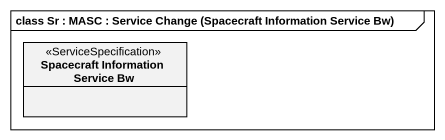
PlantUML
@startuml
mainframe class Sr : MASC : Service Change (Spacecraft Information Service Bw)
hide circle
hide empty members
class "Spacecraft Information Service Bw" as Spacecraft_Information <<ServiceSpecification>>
@enduml
